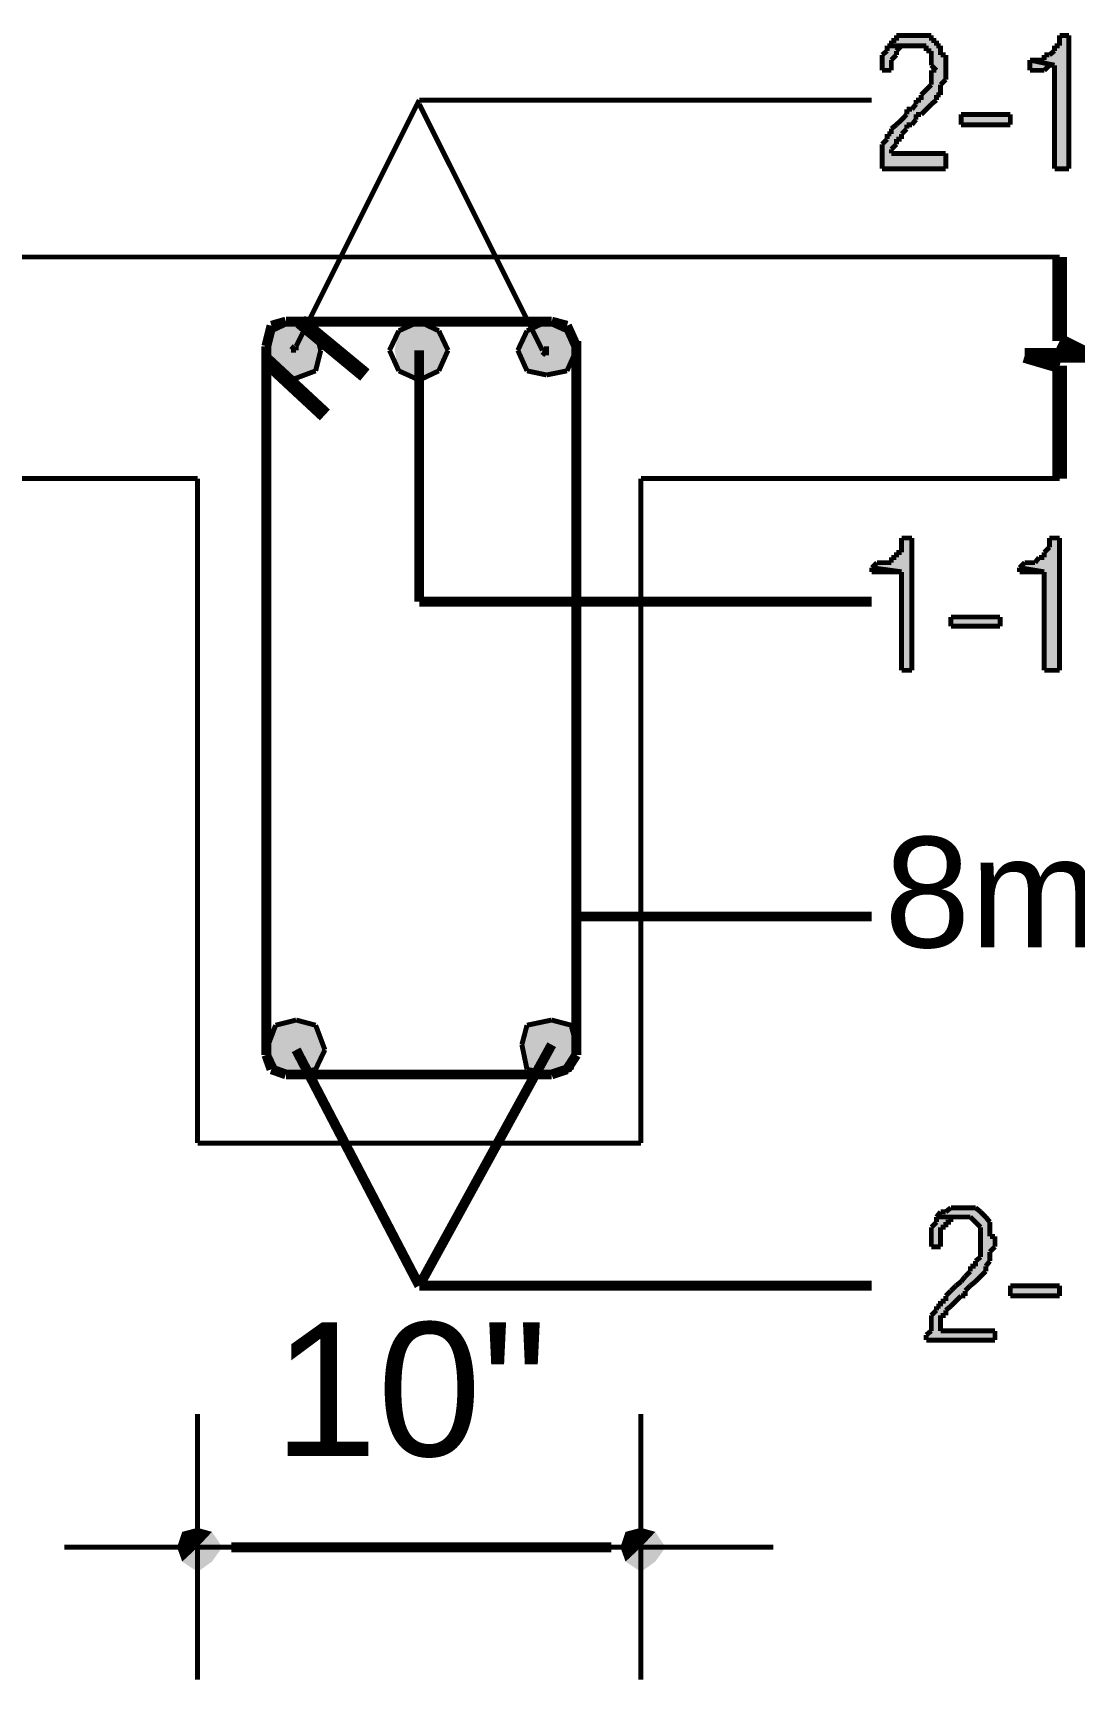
# Model space of a CAD drawing. Header units: millimetres. Extents: x 5 to 350, y 3 to 213.
# Drawn here: x 195.47 to 213.36, y 161.85 to 190.21 of the extents above; entities that cross this region are included whole.
import ezdxf

# ---------------------------------------------------------------- set-up
doc = ezdxf.new("R2010")
doc.units = ezdxf.units.MM
for name, color, linetype in [('H', 251, 'Continuous'), ('P', 255, 'Continuous'), ('T', 255, 'Continuous')]:
    doc.layers.add(name, color=color, linetype=linetype)
doc.styles.get("Standard").update_dxf_attribs({"font": 'arial.ttf'})

msp = doc.modelspace()

# ---------------------------------------------------------------- hatches: boundary and pattern name
at = {"layer": 'H', "linetype": 'Continuous'}
for points in [[(210.062, 187.872), (210.062, 188.295), (210.15, 188.383), (210.15, 188.472), (210.22, 188.472), (210.22, 188.56), (210.485, 188.807), (210.485, 188.895), (210.573, 188.895), (210.644, 188.983), (210.644, 189.054), (210.732, 189.054), (210.732, 189.142), (210.908, 189.318), (210.908, 189.565), (210.996, 189.565), (210.908, 189.653), (210.908, 189.9), (210.82, 189.9), (210.82, 189.988), (210.22, 189.988), (210.22, 190.077), (210.308, 190.077), (210.308, 190.165), (210.908, 190.165), (210.908, 190.077), (210.996, 190.077), (210.996, 189.988), (211.067, 189.988), (211.067, 189.83), (211.155, 189.83), (211.155, 189.406), (211.067, 189.318), (211.067, 189.142), (210.996, 189.142), (210.996, 189.054), (210.732, 188.807), (210.644, 188.807), (210.644, 188.718), (210.573, 188.63), (210.485, 188.63), (210.485, 188.56), (210.397, 188.472), (210.397, 188.383), (210.308, 188.383), (210.308, 188.295), (210.22, 188.207), (210.22, 188.136), (211.155, 188.136), (211.155, 187.872), (210.062, 187.872)], [(213.025, 187.872), (213.025, 189.653), (212.602, 189.742), (212.848, 189.742), (212.848, 189.83), (212.937, 189.83), (213.025, 189.9), (213.025, 189.988), (213.113, 189.988), (213.113, 190.165), (213.272, 190.165), (213.272, 187.872), (213.025, 187.872)], [(210.062, 189.565), (210.062, 189.83), (210.15, 189.9), (210.15, 189.988), (210.397, 189.988), (210.308, 189.9), (210.308, 189.83), (210.22, 189.742), (210.22, 189.565), (210.062, 189.565)], [(212.602, 189.565), (212.602, 189.742), (213.025, 189.653), (212.937, 189.653), (212.848, 189.565), (212.602, 189.565)], [(211.42, 188.63), (211.42, 188.807), (212.266, 188.807), (212.266, 188.63), (211.42, 188.63)], [(199.566, 185.085), (199.902, 185.244), (200.325, 185.085), (199.566, 185.085)], [(201.754, 185.085), (202.106, 185.244), (202.442, 185.085), (201.754, 185.085)], [(203.958, 185.085), (204.294, 185.244), (204.646, 185.085), (203.958, 185.085)], [(199.478, 184.75), (199.566, 185.085), (200.413, 184.75), (199.478, 184.75)], [(200.413, 184.75), (199.566, 185.085), (200.325, 185.085), (200.413, 184.75)], [(201.683, 184.75), (201.754, 185.085), (202.6, 184.75), (201.683, 184.75)], [(202.6, 184.75), (201.754, 185.085), (202.442, 185.085), (202.6, 184.75)], [(203.8, 184.75), (203.958, 185.085), (204.805, 184.75), (203.8, 184.75)], [(204.805, 184.75), (203.958, 185.085), (204.646, 185.085), (204.805, 184.75)], [(199.566, 184.397), (199.478, 184.75), (200.325, 184.397), (199.566, 184.397)], [(200.325, 184.397), (199.478, 184.75), (200.413, 184.75), (200.325, 184.397)], [(201.754, 184.397), (201.683, 184.75), (202.442, 184.397), (201.754, 184.397)], [(202.442, 184.397), (201.683, 184.75), (202.6, 184.75), (202.442, 184.397)], [(203.958, 184.397), (203.8, 184.75), (204.646, 184.397), (203.958, 184.397)], [(204.646, 184.397), (203.8, 184.75), (204.805, 184.75), (204.646, 184.397)], [(199.902, 184.238), (199.566, 184.397), (200.325, 184.397), (199.902, 184.238)], [(202.106, 184.238), (201.754, 184.397), (202.442, 184.397), (202.106, 184.238)], [(204.294, 184.326), (203.958, 184.397), (204.646, 184.397), (204.294, 184.326)], [(210.397, 179.246), (210.397, 180.94), (209.885, 181.01), (209.973, 181.098), (210.22, 181.098), (210.22, 181.187), (210.308, 181.187), (210.308, 181.275), (210.397, 181.275), (210.397, 181.522), (210.573, 181.522), (210.573, 179.246), (210.397, 179.246)], [(212.848, 179.246), (212.848, 180.94), (212.425, 181.01), (212.513, 181.098), (212.69, 181.098), (212.76, 181.187), (212.848, 181.187), (212.848, 181.275), (212.937, 181.363), (212.937, 181.522), (213.113, 181.522), (213.113, 179.246), (212.848, 179.246)], [(209.885, 180.94), (209.885, 181.01), (210.397, 180.94), (209.885, 180.94)], [(212.425, 180.94), (212.425, 181.01), (212.848, 180.94), (212.425, 180.94)], [(211.243, 180.005), (211.243, 180.164), (212.09, 180.164), (212.09, 180.005), (211.243, 180.005)], [(199.478, 172.72), (199.637, 173.143), (200.484, 172.72), (199.478, 172.72)], [(199.637, 173.143), (199.99, 173.232), (200.325, 173.143), (199.637, 173.143)], [(200.484, 172.72), (199.637, 173.143), (200.325, 173.143), (200.484, 172.72)], [(203.87, 172.808), (203.958, 173.143), (204.805, 172.808), (203.87, 172.808)], [(203.958, 173.143), (204.382, 173.232), (204.717, 173.143), (203.958, 173.143)], [(204.805, 172.808), (203.958, 173.143), (204.717, 173.143), (204.805, 172.808)], [(199.637, 172.385), (199.478, 172.72), (200.325, 172.385), (199.637, 172.385)], [(200.325, 172.385), (199.478, 172.72), (200.484, 172.72), (200.325, 172.385)], [(203.958, 172.385), (203.87, 172.808), (204.717, 172.385), (203.958, 172.385)], [(204.717, 172.385), (203.87, 172.808), (204.805, 172.808), (204.717, 172.385)], [(199.99, 172.297), (199.637, 172.385), (200.325, 172.385), (199.99, 172.297)], [(204.382, 172.297), (203.958, 172.385), (204.717, 172.385), (204.382, 172.297)], [(210.82, 167.728), (210.82, 167.816), (210.908, 167.887), (210.908, 168.152), (210.996, 168.24), (210.996, 168.31), (211.067, 168.31), (211.067, 168.398), (211.155, 168.398), (211.155, 168.487), (211.578, 168.91), (211.578, 168.998), (211.667, 168.998), (211.667, 169.086), (211.755, 169.157), (211.755, 169.668), (211.578, 169.845), (210.996, 169.845), (211.067, 169.933), (211.155, 169.933), (211.243, 170.004), (211.667, 170.004), (211.914, 169.757), (211.914, 169.51), (212.002, 169.51), (212.002, 169.333), (211.914, 169.245), (211.914, 169.086), (211.843, 168.998), (211.843, 168.91), (211.49, 168.575), (211.49, 168.487), (211.42, 168.487), (211.155, 168.24), (211.155, 168.152), (211.067, 168.152), (211.067, 167.887), (212.002, 167.887), (212.002, 167.728), (210.82, 167.728)], [(210.908, 169.333), (210.908, 169.668), (210.996, 169.757), (210.996, 169.845), (211.243, 169.845), (211.243, 169.757), (211.155, 169.757), (211.155, 169.668), (211.067, 169.668), (211.067, 169.333), (210.908, 169.333)], [(212.266, 168.487), (212.266, 168.663), (213.113, 168.663), (213.113, 168.487), (212.266, 168.487)], [(198.296, 164.165), (198.032, 164.43), (198.296, 164.5), (198.296, 164.165)], [(198.296, 164.165), (198.296, 164.5), (198.543, 164.43), (198.296, 164.165)], [(205.916, 164.165), (205.652, 164.43), (205.916, 164.5), (205.916, 164.165)], [(205.916, 164.165), (205.916, 164.5), (206.163, 164.43), (205.916, 164.165)], [(197.944, 164.165), (198.032, 164.43), (198.296, 164.165), (197.944, 164.165)], [(198.296, 164.165), (198.543, 164.43), (198.72, 164.165), (198.296, 164.165)], [(205.564, 164.165), (205.652, 164.43), (205.916, 164.165), (205.564, 164.165)], [(205.916, 164.165), (206.163, 164.43), (206.34, 164.165), (205.916, 164.165)], [(198.032, 163.918), (197.944, 164.165), (198.296, 164.165), (198.032, 163.918)], [(198.296, 163.742), (198.032, 163.918), (198.296, 164.165), (198.296, 163.742)], [(198.296, 163.742), (198.296, 164.165), (198.543, 163.918), (198.296, 163.742)], [(198.543, 163.918), (198.296, 164.165), (198.72, 164.165), (198.543, 163.918)], [(205.652, 163.918), (205.564, 164.165), (205.916, 164.165), (205.652, 163.918)], [(205.916, 163.742), (205.652, 163.918), (205.916, 164.165), (205.916, 163.742)], [(205.916, 163.742), (205.916, 164.165), (206.163, 163.918), (205.916, 163.742)], [(206.163, 163.918), (205.916, 164.165), (206.34, 164.165), (206.163, 163.918)]]:
    msp.add_hatch(color=256, dxfattribs=at).paths.add_polyline_path(points)

# ---------------------------------------------------------------- linework, layer by layer
at = {"layer": 'P'}
for points, const_width in [([(210.22, 189.988), (210.15, 189.988)], 0.085), ([(210.15, 189.988), (210.15, 189.9)], 0.085), ([(210.308, 190.077), (210.22, 190.077)], 0.085), ([(210.22, 190.077), (210.22, 189.988)], 0.085), ([(210.573, 189.988), (210.22, 189.988)], 0.085), ([(210.22, 189.988), (210.573, 189.988)], 0.085), ([(210.397, 190.165), (210.308, 190.165)], 0.085), ([(210.308, 190.165), (210.308, 190.077)], 0.085), ([(210.308, 189.9), (210.397, 189.988)], 0.085), ([(210.485, 190.165), (210.397, 190.165)], 0.085), ([(210.397, 189.988), (210.485, 189.988)], 0.085), ([(210.573, 190.165), (210.485, 190.165)], 0.085), ([(210.485, 189.988), (210.573, 189.988)], 0.085), ([(210.644, 190.165), (210.573, 190.165)], 0.085), ([(210.573, 189.988), (210.573, 189.988)], 0.085), ([(210.573, 189.988), (210.644, 189.988)], 0.085), ([(210.732, 190.165), (210.644, 190.165)], 0.085), ([(210.644, 189.988), (210.732, 189.988)], 0.085), ([(210.82, 190.165), (210.732, 190.165)], 0.085), ([(210.732, 189.988), (210.82, 189.988)], 0.085), ([(210.908, 190.165), (210.82, 190.165)], 0.085), ([(210.82, 189.988), (210.82, 189.9)], 0.085), ([(210.908, 190.077), (210.908, 190.165)], 0.085), ([(210.996, 190.077), (210.908, 190.077)], 0.085), ([(210.996, 189.988), (210.996, 190.077)], 0.085), ([(211.067, 189.988), (210.996, 189.988)], 0.085), ([(211.067, 189.9), (211.067, 189.988)], 0.085), ([(213.113, 189.988), (213.025, 189.988)], 0.085), ([(213.025, 189.988), (213.025, 189.9)], 0.085), ([(213.272, 190.165), (213.113, 190.165)], 0.085), ([(213.113, 190.165), (213.113, 190.077)], 0.085), ([(213.113, 190.077), (213.113, 189.988)], 0.085), ([(213.272, 187.872), (213.272, 190.165)], 0.085), ([(210.15, 189.9), (210.062, 189.83)], 0.085), ([(210.062, 189.83), (210.062, 189.742)], 0.085), ([(210.062, 189.742), (210.062, 189.653)], 0.085), ([(210.22, 189.742), (210.308, 189.83)], 0.085), ([(210.22, 189.653), (210.22, 189.742)], 0.085), ([(210.308, 189.83), (210.308, 189.9)], 0.085), ([(210.82, 189.9), (210.908, 189.9)], 0.085), ([(210.908, 189.9), (210.908, 189.83)], 0.085), ([(210.908, 189.83), (210.908, 189.742)], 0.085), ([(210.908, 189.742), (210.908, 189.653)], 0.085), ([(211.067, 189.83), (211.067, 189.9)], 0.085), ([(211.155, 189.83), (211.067, 189.83)], 0.085), ([(211.155, 189.742), (211.155, 189.83)], 0.085), ([(211.155, 189.653), (211.155, 189.742)], 0.085), ([(212.602, 189.742), (212.602, 189.565)], 0.085), ([(213.025, 189.653), (212.602, 189.742)], 0.085), ([(212.69, 189.742), (212.602, 189.742)], 0.085), ([(212.602, 189.742), (213.025, 189.653)], 0.085), ([(212.76, 189.742), (212.69, 189.742)], 0.085), ([(212.848, 189.742), (212.76, 189.742)], 0.085), ([(212.937, 189.83), (212.848, 189.83)], 0.085), ([(212.848, 189.83), (212.848, 189.742)], 0.085), ([(213.025, 189.9), (212.937, 189.83)], 0.085), ([(210.062, 189.653), (210.062, 189.565)], 0.085), ([(210.062, 189.565), (210.22, 189.565)], 0.085), ([(210.22, 189.565), (210.22, 189.653)], 0.085), ([(210.908, 189.653), (210.996, 189.565)], 0.085), ([(210.996, 189.565), (210.908, 189.565)], 0.085), ([(210.908, 189.565), (210.908, 189.477)], 0.085), ([(210.908, 189.477), (210.908, 189.406)], 0.085), ([(210.908, 189.406), (210.908, 189.318)], 0.085), ([(211.067, 189.318), (211.155, 189.406)], 0.085), ([(211.155, 189.565), (211.155, 189.653)], 0.085), ([(211.155, 189.477), (211.155, 189.565)], 0.085), ([(211.155, 189.406), (211.155, 189.477)], 0.085), ([(212.602, 189.565), (212.69, 189.565)], 0.085), ([(212.69, 189.565), (212.76, 189.565)], 0.085), ([(212.76, 189.565), (212.848, 189.565)], 0.085), ([(212.848, 189.565), (212.937, 189.653)], 0.085), ([(212.937, 189.653), (213.025, 189.653)], 0.085), ([(213.025, 189.653), (213.025, 189.653)], 0.085), ([(213.025, 189.653), (213.025, 187.872)], 0.085), ([(210.82, 189.23), (210.732, 189.142)], 0.085), ([(210.732, 189.142), (210.732, 189.054)], 0.085), ([(210.908, 189.318), (210.82, 189.23)], 0.085), ([(210.996, 189.054), (210.996, 189.142)], 0.085), ([(210.996, 189.142), (211.067, 189.142)], 0.085), ([(211.067, 189.23), (211.067, 189.318)], 0.085), ([(211.067, 189.142), (211.067, 189.23)], 0.085), ([(199.99, 184.82), (202.106, 189.054)], 0.085), ([(202.106, 189.054), (209.885, 189.054)], 0.085), ([(204.223, 184.75), (202.106, 188.983)], 0.085), ([(210.573, 188.895), (210.485, 188.895)], 0.085), ([(210.485, 188.895), (210.485, 188.807)], 0.085), ([(210.644, 188.983), (210.573, 188.895)], 0.085), ([(210.732, 189.054), (210.644, 189.054)], 0.085), ([(210.644, 189.054), (210.644, 188.983)], 0.085), ([(210.732, 188.807), (210.82, 188.895)], 0.085), ([(210.82, 188.895), (210.908, 188.983)], 0.085), ([(210.908, 188.983), (210.996, 189.054)], 0.085), ([(210.308, 188.63), (210.22, 188.56)], 0.085), ([(210.22, 188.56), (210.22, 188.472)], 0.085), ([(210.397, 188.718), (210.308, 188.63)], 0.085), ([(210.485, 188.807), (210.397, 188.718)], 0.085), ([(210.397, 188.472), (210.485, 188.56)], 0.085), ([(210.485, 188.56), (210.485, 188.63)], 0.085), ([(210.485, 188.63), (210.573, 188.63)], 0.085), ([(210.573, 188.63), (210.644, 188.718)], 0.085), ([(210.644, 188.718), (210.644, 188.807)], 0.085), ([(210.644, 188.807), (210.732, 188.807)], 0.085), ([(211.42, 188.63), (211.42, 188.807)], 0.085), ([(211.42, 188.807), (212.266, 188.807)], 0.085), ([(212.266, 188.63), (211.42, 188.63)], 0.085), ([(211.42, 188.63), (211.42, 188.63)], 0.085), ([(212.266, 188.807), (212.266, 188.63)], 0.085), ([(210.15, 188.383), (210.062, 188.295)], 0.085), ([(210.062, 188.295), (210.062, 188.207)], 0.085), ([(210.22, 188.472), (210.15, 188.472)], 0.085), ([(210.15, 188.472), (210.15, 188.383)], 0.085), ([(210.22, 188.207), (210.308, 188.295)], 0.085), ([(210.308, 188.295), (210.308, 188.383)], 0.085), ([(210.308, 188.383), (210.397, 188.383)], 0.085), ([(210.397, 188.383), (210.397, 188.472)], 0.085), ([(210.062, 188.207), (210.062, 188.136)], 0.085), ([(210.062, 188.136), (210.062, 188.048)], 0.085), ([(210.062, 188.048), (210.062, 187.96)], 0.085), ([(210.22, 188.136), (210.22, 188.207)], 0.085), ([(211.155, 188.136), (210.22, 188.136)], 0.085), ([(211.155, 187.872), (211.155, 188.136)], 0.085), ([(210.062, 187.96), (210.062, 187.872)], 0.085), ([(210.062, 187.872), (211.155, 187.872)], 0.085), ([(213.025, 187.872), (213.272, 187.872)], 0.085), ([(213.113, 186.355), (192.017, 186.355)], 0.085), ([(213.113, 184.908), (213.113, 186.355)], 0.254), ([(199.566, 185.173), (199.478, 184.82)], 0.169), ([(199.813, 185.244), (199.566, 185.173)], 0.169), ([(199.902, 185.244), (199.566, 185.085)], 0.085), ([(204.382, 185.244), (199.813, 185.244)], 0.169), ([(200.325, 185.085), (199.902, 185.244)], 0.085), ([(200.06, 185.244), (201.172, 184.326)], 0.254), ([(202.106, 185.244), (201.754, 185.085)], 0.085), ([(202.442, 185.085), (202.106, 185.244)], 0.085), ([(204.294, 185.244), (203.958, 185.085)], 0.085), ([(204.646, 185.085), (204.294, 185.244)], 0.085), ([(204.646, 185.173), (204.382, 185.244)], 0.169), ([(204.805, 184.82), (204.646, 185.173)], 0.169), ([(199.566, 185.085), (199.478, 184.75)], 0.085), ([(200.413, 184.75), (200.325, 185.085)], 0.085), ([(201.754, 185.085), (201.595, 184.75)], 0.085), ([(202.6, 184.75), (202.442, 185.085)], 0.085), ([(203.958, 185.085), (203.8, 184.75)], 0.085), ([(204.805, 184.75), (204.646, 185.085)], 0.085), ([(204.805, 172.632), (204.805, 184.908)], 0.169), ([(213.607, 184.662), (213.113, 184.908)], 0.254), ([(199.478, 184.573), (200.484, 183.638)], 0.254), ([(199.478, 184.82), (199.478, 172.632)], 0.169), ([(199.478, 184.75), (199.566, 184.397)], 0.085), ([(199.902, 184.82), (199.99, 184.75)], 0.085), ([(199.99, 184.75), (199.902, 184.75)], 0.085), ([(199.99, 184.75), (199.99, 184.82)], 0.085), ([(199.99, 184.75), (199.99, 184.82)], 0.085), ([(200.325, 184.397), (200.413, 184.75)], 0.085), ([(200.413, 184.75), (200.413, 184.75)], 0.085), ([(201.595, 184.75), (201.754, 184.397)], 0.085), ([(202.106, 184.75), (202.106, 180.428)], 0.169), ([(202.442, 184.397), (202.6, 184.75)], 0.085), ([(202.6, 184.75), (202.6, 184.75)], 0.085), ([(203.8, 184.75), (203.958, 184.397)], 0.085), ([(204.223, 184.662), (204.294, 184.75)], 0.085), ([(204.294, 184.75), (204.223, 184.75)], 0.085), ([(204.294, 184.75), (204.294, 184.82)], 0.085), ([(204.294, 184.75), (204.294, 184.662)], 0.085), ([(204.646, 184.397), (204.805, 184.75)], 0.085), ([(204.805, 184.75), (204.805, 184.75)], 0.085), ([(213.113, 184.485), (212.513, 184.662)], 0.254), ([(212.513, 184.662), (213.607, 184.662)], 0.254), ([(199.566, 184.397), (199.902, 184.238)], 0.085), ([(199.902, 184.238), (200.325, 184.397)], 0.085), ([(201.754, 184.397), (202.106, 184.238)], 0.085), ([(202.106, 184.238), (202.442, 184.397)], 0.085), ([(203.958, 184.397), (204.294, 184.326)], 0.085), ([(204.294, 184.326), (204.646, 184.397)], 0.085), ([(213.113, 182.545), (213.113, 184.485)], 0.254), ([(192.017, 182.545), (198.296, 182.545)], 0.085), ([(198.296, 182.545), (198.296, 171.115)], 0.085), ([(205.916, 171.115), (205.916, 182.545)], 0.085), ([(213.113, 182.545), (205.916, 182.545)], 0.085), ([(210.573, 181.522), (210.397, 181.522)], 0.085), ([(210.397, 181.522), (210.397, 181.434)], 0.085), ([(210.573, 179.246), (210.573, 181.522)], 0.085), ([(213.113, 181.522), (212.937, 181.522)], 0.085), ([(212.937, 181.522), (212.937, 181.434)], 0.085), ([(213.113, 179.246), (213.113, 181.522)], 0.085), ([(210.308, 181.187), (210.22, 181.187)], 0.085), ([(210.22, 181.187), (210.22, 181.098)], 0.085), ([(210.397, 181.275), (210.308, 181.275)], 0.085), ([(210.308, 181.275), (210.308, 181.187)], 0.085), ([(210.397, 181.434), (210.397, 181.363)], 0.085), ([(210.397, 181.363), (210.397, 181.275)], 0.085), ([(212.76, 181.187), (212.69, 181.098)], 0.085), ([(212.848, 181.187), (212.76, 181.187)], 0.085), ([(212.937, 181.363), (212.848, 181.275)], 0.085), ([(212.848, 181.275), (212.848, 181.187)], 0.085), ([(212.937, 181.434), (212.937, 181.363)], 0.085), ([(209.973, 181.098), (209.885, 181.01)], 0.085), ([(209.885, 181.01), (209.885, 180.94)], 0.085), ([(210.397, 180.94), (209.885, 181.01)], 0.085), ([(209.885, 181.01), (210.397, 180.94)], 0.085), ([(209.885, 180.94), (209.973, 180.94)], 0.085), ([(210.062, 181.098), (209.973, 181.098)], 0.085), ([(209.973, 180.94), (210.062, 180.94)], 0.085), ([(210.15, 181.098), (210.062, 181.098)], 0.085), ([(210.062, 180.94), (210.15, 180.94)], 0.085), ([(210.22, 181.098), (210.15, 181.098)], 0.085), ([(210.15, 180.94), (210.22, 180.94)], 0.085), ([(210.22, 180.94), (210.308, 180.94)], 0.085), ([(210.308, 180.94), (210.397, 180.94)], 0.085), ([(210.397, 180.94), (210.397, 179.246)], 0.085), ([(212.513, 181.098), (212.425, 181.01)], 0.085), ([(212.425, 181.01), (212.425, 180.94)], 0.085), ([(212.848, 180.94), (212.425, 181.01)], 0.085), ([(212.425, 181.01), (212.848, 180.94)], 0.085), ([(212.425, 180.94), (212.513, 180.94)], 0.085), ([(212.602, 181.098), (212.513, 181.098)], 0.085), ([(212.513, 180.94), (212.602, 180.94)], 0.085), ([(212.69, 181.098), (212.602, 181.098)], 0.085), ([(212.602, 180.94), (212.69, 180.94)], 0.085), ([(212.69, 180.94), (212.76, 180.94)], 0.085), ([(212.76, 180.94), (212.848, 180.94)], 0.085), ([(212.848, 180.94), (212.848, 180.94)], 0.085), ([(212.848, 180.94), (212.848, 179.246)], 0.085), ([(202.106, 180.428), (209.885, 180.428)], 0.169), ([(211.243, 180.005), (211.243, 180.164)], 0.085), ([(211.243, 180.164), (212.09, 180.164)], 0.085), ([(212.09, 180.164), (212.09, 180.005)], 0.085), ([(212.09, 180.005), (211.243, 180.005)], 0.085), ([(211.243, 180.005), (211.243, 180.005)], 0.085), ([(210.397, 179.246), (210.573, 179.246)], 0.085), ([(212.848, 179.246), (213.113, 179.246)], 0.085), ([(204.805, 175.013), (209.885, 175.013)], 0.169), ([(199.637, 173.143), (199.478, 172.72)], 0.085), ([(199.99, 173.232), (199.637, 173.143)], 0.085), ([(200.325, 173.143), (199.99, 173.232)], 0.085), ([(200.484, 172.72), (200.325, 173.143)], 0.085), ([(203.958, 173.143), (203.87, 172.808)], 0.085), ([(204.382, 173.232), (203.958, 173.143)], 0.085), ([(204.717, 173.143), (204.382, 173.232)], 0.085), ([(204.805, 172.808), (204.717, 173.143)], 0.085), ([(199.478, 172.632), (199.566, 172.385)], 0.169), ([(199.478, 172.72), (199.637, 172.385)], 0.085), ([(199.99, 172.72), (202.106, 168.663)], 0.169), ([(200.325, 172.385), (200.484, 172.72)], 0.085), ([(200.484, 172.72), (200.484, 172.72)], 0.085), ([(202.106, 168.663), (204.382, 172.808)], 0.169), ([(203.87, 172.808), (203.958, 172.385)], 0.085), ([(204.646, 172.385), (204.805, 172.632)], 0.169), ([(204.717, 172.385), (204.805, 172.808)], 0.085), ([(204.805, 172.808), (204.805, 172.808)], 0.085), ([(199.566, 172.385), (199.813, 172.297)], 0.169), ([(204.382, 172.297), (204.646, 172.385)], 0.169), ([(199.637, 172.385), (199.99, 172.297)], 0.085), ([(199.813, 172.297), (204.382, 172.297)], 0.169), ([(199.813, 172.297), (204.382, 172.297)], 0.085), ([(199.99, 172.297), (200.325, 172.385)], 0.085), ([(203.958, 172.385), (204.382, 172.297)], 0.085), ([(204.382, 172.297), (204.717, 172.385)], 0.085), ([(198.296, 171.115), (205.916, 171.115)], 0.085), ([(211.067, 169.933), (210.996, 169.845)], 0.085), ([(210.996, 169.845), (210.996, 169.757)], 0.085), ([(211.42, 169.845), (210.996, 169.845)], 0.085), ([(210.996, 169.845), (211.42, 169.845)], 0.085), ([(211.155, 169.933), (211.067, 169.933)], 0.085), ([(211.243, 170.004), (211.155, 169.933)], 0.085), ([(211.332, 170.004), (211.243, 170.004)], 0.085), ([(211.243, 169.757), (211.243, 169.845)], 0.085), ([(211.243, 169.845), (211.332, 169.845)], 0.085), ([(211.42, 170.004), (211.332, 170.004)], 0.085), ([(211.332, 169.845), (211.42, 169.845)], 0.085), ([(211.49, 170.004), (211.42, 170.004)], 0.085), ([(211.42, 169.845), (211.42, 169.845)], 0.085), ([(211.42, 169.845), (211.49, 169.845)], 0.085), ([(211.578, 170.004), (211.49, 170.004)], 0.085), ([(211.49, 169.845), (211.578, 169.845)], 0.085), ([(211.667, 170.004), (211.578, 170.004)], 0.085), ([(211.578, 169.845), (211.667, 169.757)], 0.085), ([(211.755, 169.933), (211.667, 170.004)], 0.085), ([(211.843, 169.845), (211.755, 169.933)], 0.085), ([(211.914, 169.757), (211.843, 169.845)], 0.085), ([(210.996, 169.757), (210.908, 169.668)], 0.085), ([(210.908, 169.668), (210.908, 169.58)], 0.085), ([(210.908, 169.58), (210.908, 169.51)], 0.085), ([(211.067, 169.58), (211.067, 169.668)], 0.085), ([(211.067, 169.668), (211.155, 169.668)], 0.085), ([(211.067, 169.51), (211.067, 169.58)], 0.085), ([(211.155, 169.668), (211.155, 169.757)], 0.085), ([(211.155, 169.757), (211.243, 169.757)], 0.085), ([(211.667, 169.757), (211.755, 169.668)], 0.085), ([(211.755, 169.668), (211.755, 169.58)], 0.085), ([(211.755, 169.58), (211.755, 169.51)], 0.085), ([(211.914, 169.668), (211.914, 169.757)], 0.085), ([(211.914, 169.58), (211.914, 169.668)], 0.085), ([(211.914, 169.51), (211.914, 169.58)], 0.085), ([(210.908, 169.51), (210.908, 169.422)], 0.085), ([(210.908, 169.422), (210.908, 169.333)], 0.085), ([(210.908, 169.333), (211.067, 169.333)], 0.085), ([(211.067, 169.422), (211.067, 169.51)], 0.085), ([(211.067, 169.333), (211.067, 169.422)], 0.085), ([(211.755, 169.51), (211.755, 169.422)], 0.085), ([(211.755, 169.422), (211.755, 169.333)], 0.085), ([(211.755, 169.333), (211.755, 169.245)], 0.085), ([(212.002, 169.51), (211.914, 169.51)], 0.085), ([(211.914, 169.245), (212.002, 169.333)], 0.085), ([(212.002, 169.422), (212.002, 169.51)], 0.085), ([(212.002, 169.333), (212.002, 169.422)], 0.085), ([(211.667, 168.998), (211.578, 168.998)], 0.085), ([(211.578, 168.998), (211.578, 168.91)], 0.085), ([(211.755, 169.157), (211.667, 169.086)], 0.085), ([(211.667, 169.086), (211.667, 168.998)], 0.085), ([(211.755, 169.245), (211.755, 169.157)], 0.085), ([(211.843, 168.998), (211.914, 169.086)], 0.085), ([(211.843, 168.91), (211.843, 168.998)], 0.085), ([(211.914, 169.157), (211.914, 169.245)], 0.085), ([(211.914, 169.086), (211.914, 169.157)], 0.085), ([(202.106, 168.663), (209.885, 168.663)], 0.169), ([(211.42, 168.734), (211.332, 168.663)], 0.085), ([(211.49, 168.822), (211.42, 168.734)], 0.085), ([(211.578, 168.91), (211.49, 168.822)], 0.085), ([(211.578, 168.663), (211.667, 168.734)], 0.085), ([(211.667, 168.734), (211.755, 168.822)], 0.085), ([(211.755, 168.822), (211.843, 168.91)], 0.085), ([(211.243, 168.575), (211.155, 168.487)], 0.085), ([(211.155, 168.487), (211.155, 168.398)], 0.085), ([(211.332, 168.663), (211.243, 168.575)], 0.085), ([(211.332, 168.398), (211.42, 168.487)], 0.085), ([(211.42, 168.487), (211.49, 168.487)], 0.085), ([(211.49, 168.575), (211.578, 168.663)], 0.085), ([(211.49, 168.487), (211.49, 168.575)], 0.085), ([(212.266, 168.487), (212.266, 168.663)], 0.085), ([(212.266, 168.663), (213.113, 168.663)], 0.085), ([(213.113, 168.487), (212.266, 168.487)], 0.085), ([(212.266, 168.487), (212.266, 168.487)], 0.085), ([(213.113, 168.663), (213.113, 168.487)], 0.085), ([(210.996, 168.24), (210.908, 168.152)], 0.085), ([(210.908, 168.152), (210.908, 168.063)], 0.085), ([(211.067, 168.31), (210.996, 168.31)], 0.085), ([(210.996, 168.31), (210.996, 168.24)], 0.085), ([(211.155, 168.398), (211.067, 168.398)], 0.085), ([(211.067, 168.398), (211.067, 168.31)], 0.085), ([(211.067, 168.063), (211.067, 168.152)], 0.085), ([(211.067, 168.152), (211.155, 168.152)], 0.085), ([(211.155, 168.24), (211.243, 168.31)], 0.085), ([(211.155, 168.152), (211.155, 168.24)], 0.085), ([(211.243, 168.31), (211.332, 168.398)], 0.085), ([(210.908, 167.887), (210.82, 167.816)], 0.085), ([(210.908, 168.063), (210.908, 167.975)], 0.085), ([(210.908, 167.975), (210.908, 167.887)], 0.085), ([(211.067, 167.975), (211.067, 168.063)], 0.085), ([(211.067, 167.887), (211.067, 167.975)], 0.085), ([(212.002, 167.887), (211.067, 167.887)], 0.085), ([(212.002, 167.728), (212.002, 167.887)], 0.085), ([(210.82, 167.816), (210.82, 167.728)], 0.085), ([(210.82, 167.728), (212.002, 167.728)], 0.085), ([(198.296, 161.89), (198.296, 166.458)], 0.085), ([(205.916, 166.458), (205.916, 161.89)], 0.085), ([(200.572, 164.165), (196.003, 164.165)], 0.085), ([(198.878, 164.165), (205.405, 164.165)], 0.169), ([(203.623, 164.165), (208.192, 164.165)], 0.085)]:
    msp.add_lwpolyline(points, dxfattribs=dict(at, const_width=const_width))

# ---------------------------------------------------------------- texts
at = {"layer": 'T', "attachment_point": 7}
for s, insert, char_height in [('{\\fArial|b0|i0|c0|p18;8mmØ@ 5"c/c.}', (210.1, 174.1), 1.9), ('{\\fArial|b0|i0|c0|p18;10"}', (199.6, 165.7), 2.3)]:
    msp.add_mtext(s, dxfattribs=dict(at, insert=insert, char_height=char_height))

doc.saveas('drawing.dxf')
